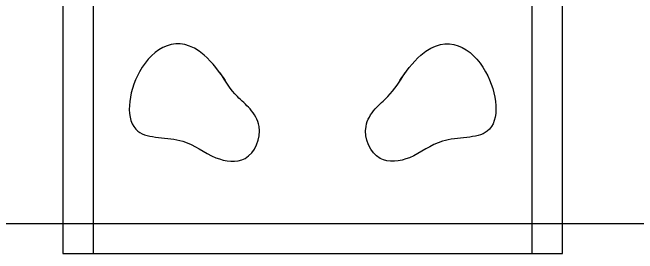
# Model space of a CAD drawing. Header units: inches. Extents: x 11.6 to 54.1, y 10.7 to 35.5.
# Drawn here: x 40.8701 to 41.2737, y 31.3986 to 31.5544 of the extents above; entities that cross this region are included whole.
import ezdxf

# ---------------------------------------------------------------- set-up
doc = ezdxf.new("R2010")
doc.units = ezdxf.units.IN
doc.header["$MEASUREMENT"] = 0
doc.layers.add('02', color=2, linetype='Continuous')
doc.layers.add('1', color=1, linetype='Continuous')

msp = doc.modelspace()

# ---------------------------------------------------------------- linework, layer by layer
at = {"layer": '02'}
for p, q in [((40.90253, 32.49815), (40.90253, 31.39859)), ((40.92222, 32.49815), (40.92222, 31.39859)), ((41.20551, 32.49815), (41.20551, 31.39859)), ((41.2252, 31.39859), (41.2252, 32.49815)), ((40.90253, 31.39859), (41.2252, 31.39859))]:
    msp.add_line(p, q, dxfattribs=at)
for points in [[(41.00757, 31.51041), (41.00435, 31.51538), (40.98164, 31.54497), (40.94653, 31.52243), (40.94115, 31.47047), (40.98057, 31.47541), (40.99823, 31.45947), (41.02353, 31.45576), (41.03283, 31.47839), (41.02419, 31.49223), (41.013, 31.50137), (41.00751, 31.51001), (41.00409, 31.5154)], [(41.12016, 31.51041), (41.12338, 31.51538), (41.14609, 31.54497), (41.1812, 31.52243), (41.18658, 31.47047), (41.14716, 31.47541), (41.1295, 31.45947), (41.10419, 31.45576), (41.09489, 31.47839), (41.10354, 31.49223), (41.11473, 31.50137), (41.12022, 31.51001), (41.12364, 31.5154)]]:
    msp.add_open_spline(points, degree=3, knots=[26.11202, 26.11202, 26.11202, 26.11202, 52.20549, 138.337987, 215.333476, 274.504657, 322.336717, 360.03384, 405.338027, 430.858175, 453.785444, 491.712609, 491.712609, 491.712609, 491.712609], dxfattribs=at)
at = {"layer": '1'}
msp.add_line((33.43569, 31.41803), (53.7619, 31.41803), dxfattribs=at)

doc.saveas('drawing.dxf')
